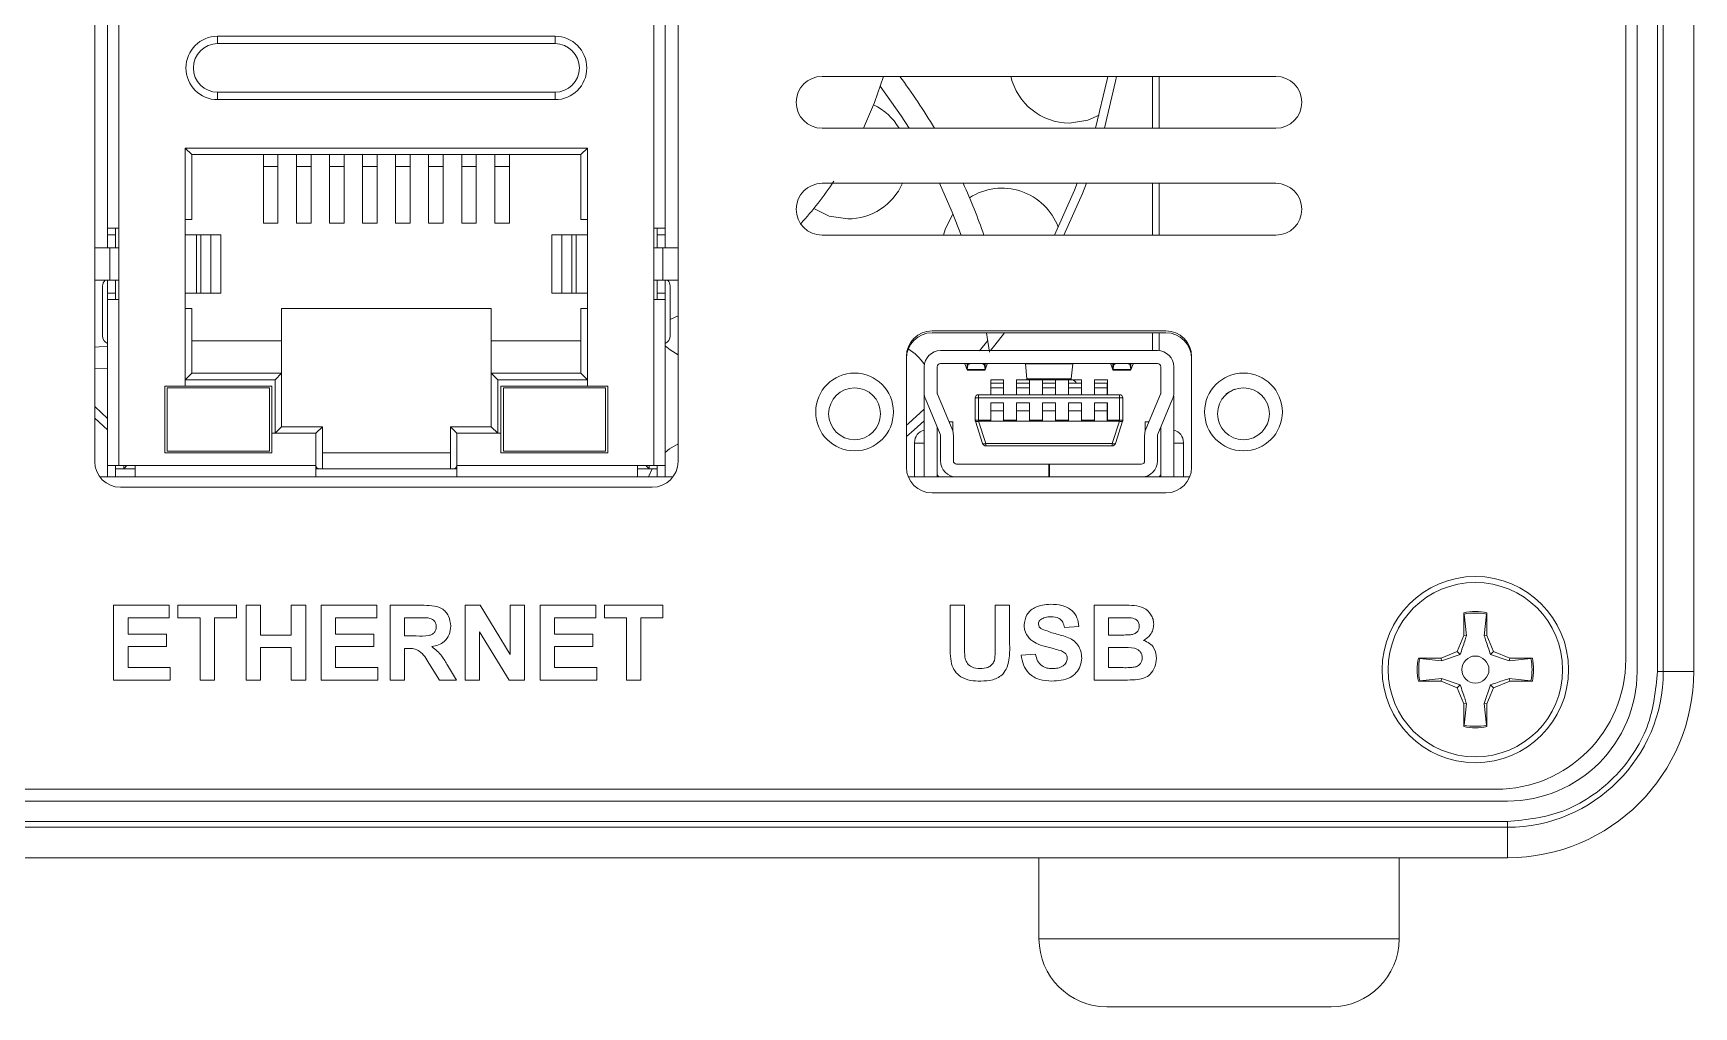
# Model space of a CAD drawing. Header units: millimetres. Extents: x 6 to 425, y 6 to 273.
# Drawn here: x 357.62 to 383.24, y 124.41 to 139.43 of the extents above; entities that cross this region are included whole.
import ezdxf

# ---------------------------------------------------------------- set-up
doc = ezdxf.new("R2010")
doc.units = ezdxf.units.MM

msp = doc.modelspace()

# ---------------------------------------------------------------- linework, layer by layer
at = {"color": 7, "linetype": 'Continuous', "lineweight": 15}
for p, q in [((382.1925, 151.2161), (382.1925, 129.7661)), ((382.3675, 129.5836), (382.3675, 151.3986)), ((382.685, 129.5836), (382.685, 151.3986)), ((382.7718, 129.5836), (382.7718, 151.3986)), ((383.2425, 129.5836), (383.2425, 151.3986)), ((383.2425, 129.5836), (383.2425, 151.3986)), ((358.5715, 145.0287), (358.5715, 132.8225)), ((367.5715, 132.8225), (367.5715, 145.0287)), ((358.769, 141.3716), (358.769, 136.4216)), ((358.944, 141.3716), (358.944, 136.4216)), ((367.199, 136.4216), (367.199, 141.3716)), ((367.374, 136.4216), (367.374, 141.3716)), ((360.469, 139.3861), (365.674, 139.3861)), ((360.469, 139.3861), (360.469, 139.2716)), ((365.674, 139.2716), (365.674, 139.3861)), ((360.469, 139.2716), (365.674, 139.2716)), ((376.795, 138.7661), (369.795, 138.7661)), ((374.9925, 137.9661), (374.9925, 138.7661)), ((365.674, 138.5216), (360.469, 138.5216)), ((360.469, 138.407), (360.469, 138.5216)), ((365.674, 138.407), (360.469, 138.407)), ((365.674, 138.407), (365.674, 138.5216)), ((376.795, 137.9661), (369.795, 137.9661)), ((366.174, 137.6591), (359.969, 137.6591)), ((359.969, 137.6591), (359.969, 136.3216)), ((359.969, 137.6591), (360.069, 137.5591)), ((366.174, 137.6591), (366.074, 137.5591)), ((366.174, 136.3216), (366.174, 137.6591)), ((360.069, 137.5591), (366.074, 137.5591)), ((360.069, 136.5591), (360.069, 137.5591)), ((361.174, 137.5591), (361.174, 137.3773)), ((361.399, 137.3773), (361.174, 137.3773)), ((361.174, 137.3773), (361.174, 136.5022)), ((361.399, 137.5591), (361.399, 137.3773)), ((361.399, 136.5022), (361.399, 137.3773)), ((361.684, 137.5591), (361.684, 137.3773)), ((361.909, 137.3773), (361.684, 137.3773)), ((361.684, 137.3773), (361.684, 136.5022)), ((361.909, 137.5591), (361.909, 137.3773)), ((361.909, 136.5022), (361.909, 137.3773)), ((362.194, 137.5591), (362.194, 137.3773)), ((362.419, 137.3773), (362.194, 137.3773)), ((362.194, 137.3773), (362.194, 136.5022)), ((362.419, 137.5591), (362.419, 137.3773)), ((362.419, 136.5022), (362.419, 137.3773)), ((362.704, 137.5591), (362.704, 137.3773)), ((362.929, 137.3773), (362.704, 137.3773)), ((362.704, 137.3773), (362.704, 136.5022)), ((362.929, 137.5591), (362.929, 137.3773)), ((362.929, 136.5022), (362.929, 137.3773)), ((363.214, 137.3773), (363.214, 137.5591)), ((363.214, 137.3773), (363.439, 137.3773)), ((363.214, 136.5022), (363.214, 137.3773)), ((363.439, 137.5591), (363.439, 137.3773)), ((363.439, 136.5022), (363.439, 137.3773)), ((363.724, 137.3773), (363.724, 137.5591)), ((363.724, 137.3773), (363.949, 137.3773)), ((363.724, 136.5022), (363.724, 137.3773)), ((363.949, 137.5591), (363.949, 137.3773)), ((363.949, 136.5022), (363.949, 137.3773)), ((364.234, 137.3773), (364.234, 137.5591)), ((364.234, 137.3773), (364.459, 137.3773)), ((364.234, 136.5022), (364.234, 137.3773)), ((364.459, 137.5591), (364.459, 137.3773)), ((364.459, 136.5022), (364.459, 137.3773)), ((364.744, 137.3773), (364.744, 137.5591)), ((364.744, 137.3773), (364.969, 137.3773)), ((364.744, 136.5022), (364.744, 137.3773)), ((364.969, 137.5591), (364.969, 137.3773)), ((364.969, 136.5022), (364.969, 137.3773)), ((366.074, 137.5591), (366.074, 136.5591)), ((376.795, 137.1161), (369.795, 137.1161)), ((374.9925, 136.3161), (374.9925, 137.1161)), ((360.069, 136.5591), (359.969, 136.5591)), ((366.074, 136.5591), (366.174, 136.5591)), ((358.944, 136.4216), (358.769, 136.4216)), ((358.769, 136.4216), (358.769, 136.3216)), ((358.894, 136.3216), (358.769, 136.3216)), ((358.769, 136.3216), (358.769, 136.1216)), ((358.894, 136.1216), (358.894, 136.4216)), ((358.944, 136.4216), (358.944, 136.1216)), ((359.969, 135.4216), (359.969, 136.3216)), ((360.1434, 136.3216), (359.969, 136.3216)), ((360.1434, 135.4216), (360.1434, 136.3216)), ((360.1434, 136.3216), (360.2087, 136.3216)), ((360.2087, 135.4216), (360.2087, 136.3216)), ((360.3628, 136.3216), (360.2087, 136.3216)), ((360.3628, 135.4216), (360.3628, 136.3216)), ((360.519, 136.3216), (360.3628, 136.3216)), ((360.519, 135.4216), (360.519, 136.3216)), ((361.399, 136.5022), (361.174, 136.5022)), ((361.909, 136.5022), (361.684, 136.5022)), ((362.419, 136.5022), (362.194, 136.5022)), ((362.929, 136.5022), (362.704, 136.5022)), ((363.214, 136.5022), (363.439, 136.5022)), ((363.724, 136.5022), (363.949, 136.5022)), ((364.234, 136.5022), (364.459, 136.5022)), ((364.744, 136.5022), (364.969, 136.5022)), ((365.624, 136.3216), (365.624, 135.4216)), ((365.7803, 136.3216), (365.624, 136.3216)), ((365.7803, 136.3216), (365.7803, 135.4216)), ((365.9343, 136.3216), (365.7803, 136.3216)), ((365.9343, 136.3216), (365.9343, 135.4216)), ((365.9343, 136.3216), (365.9997, 136.3216)), ((365.9997, 136.3216), (365.9997, 135.4216)), ((366.174, 136.3216), (365.9997, 136.3216)), ((366.174, 136.3216), (366.174, 135.4216)), ((367.199, 136.4216), (367.199, 136.1216)), ((367.199, 136.4216), (367.374, 136.4216)), ((367.249, 136.4216), (367.249, 136.1216)), ((367.249, 136.3216), (367.374, 136.3216)), ((367.374, 136.3216), (367.374, 136.4216)), ((367.374, 136.1216), (367.374, 136.3216)), ((376.795, 136.3161), (369.795, 136.3161)), ((358.807, 136.1216), (358.5715, 136.1216)), ((358.807, 136.1216), (358.807, 135.6216)), ((358.807, 136.1216), (358.944, 136.1216)), ((358.944, 136.1216), (358.944, 135.6216)), ((367.199, 135.6216), (367.199, 136.1216)), ((367.336, 136.1216), (367.199, 136.1216)), ((367.336, 136.1216), (367.336, 135.6216)), ((367.336, 136.1216), (367.5775, 136.1216)), ((358.5715, 135.6216), (358.807, 135.6216)), ((358.694, 135.532), (358.694, 134.7611)), ((358.769, 135.6216), (358.769, 135.4216)), ((358.944, 135.6216), (358.807, 135.6216)), ((358.894, 135.3216), (358.894, 135.6216)), ((358.944, 135.6216), (358.944, 135.3216)), ((367.199, 135.6216), (367.199, 135.3216)), ((367.336, 135.6216), (367.199, 135.6216)), ((367.249, 135.6216), (367.249, 135.3216)), ((367.336, 135.6216), (367.5715, 135.6216)), ((367.374, 135.4216), (367.374, 135.6216)), ((367.449, 134.7611), (367.449, 135.532)), ((358.894, 135.4216), (358.769, 135.4216)), ((358.769, 135.4216), (358.769, 135.3216)), ((358.769, 135.3216), (358.769, 132.7591)), ((358.769, 135.3216), (358.944, 135.3216)), ((358.944, 135.3216), (358.944, 132.7591)), ((359.969, 135.4216), (359.969, 133.9841)), ((359.969, 135.4216), (360.1434, 135.4216)), ((360.2087, 135.4216), (360.1434, 135.4216)), ((360.2087, 135.4216), (360.3628, 135.4216)), ((360.3628, 135.4216), (360.519, 135.4216)), ((365.624, 135.4216), (365.7803, 135.4216)), ((365.7803, 135.4216), (365.9343, 135.4216)), ((365.9997, 135.4216), (365.9343, 135.4216)), ((365.9997, 135.4216), (366.174, 135.4216)), ((366.174, 133.9841), (366.174, 135.4216)), ((367.199, 132.7591), (367.199, 135.3216)), ((367.374, 135.3216), (367.199, 135.3216)), ((367.249, 135.4216), (367.374, 135.4216)), ((367.374, 135.3216), (367.374, 135.4216)), ((367.374, 132.7591), (367.374, 135.3216)), ((360.069, 135.1841), (359.969, 135.1841)), ((360.069, 134.1841), (360.069, 135.1841)), ((364.689, 135.1841), (361.454, 135.1841)), ((361.454, 134.6841), (361.454, 135.1841)), ((364.689, 135.1841), (364.689, 134.6841)), ((366.074, 135.1841), (366.074, 134.1841)), ((366.074, 135.1841), (366.174, 135.1841)), ((367.5715, 135.0736), (367.449, 135.017)), ((375.0981, 134.8381), (371.4919, 134.8381)), ((375.0981, 134.8091), (371.4919, 134.8091)), ((372.3311, 134.8091), (372.3754, 134.5125)), ((374.9925, 134.533), (374.9925, 134.8091)), ((361.454, 134.6841), (360.069, 134.6841)), ((361.454, 134.1841), (361.454, 134.6841)), ((366.074, 134.6841), (364.689, 134.6841)), ((364.689, 134.6841), (364.689, 134.1841)), ((374.97, 134.5341), (371.62, 134.5341)), ((372.3499, 134.6919), (372.2206, 134.5316)), ((358.5703, 134.2562), (358.769, 134.2637)), ((371.095, 134.4412), (371.095, 132.735)), ((371.37, 133.8841), (371.37, 134.2841)), ((371.57, 133.8841), (371.57, 134.2841)), ((371.62, 134.3341), (374.97, 134.3341)), ((371.997, 134.3294), (372.0307, 134.2353)), ((372.0307, 134.2353), (372.0307, 134.3341)), ((372.0324, 134.3341), (372.0324, 134.2441)), ((372.0324, 134.2441), (372.0407, 134.3083)), ((372.3077, 134.2441), (372.2994, 134.3083)), ((372.3077, 134.2441), (372.3077, 134.3341)), ((372.3093, 134.2353), (372.3093, 134.3341)), ((372.343, 134.3294), (372.3093, 134.2353)), ((372.9297, 134.3311), (372.9284, 134.3341)), ((373.6604, 134.3311), (372.9297, 134.3311)), ((372.9527, 134.0987), (372.9297, 134.3311)), ((373.6604, 134.3311), (373.6374, 134.0987)), ((373.6617, 134.3341), (373.6604, 134.3311)), ((374.2807, 134.2353), (374.247, 134.3294)), ((374.2807, 134.3341), (374.2807, 134.2353)), ((374.2824, 134.3341), (374.2824, 134.2441)), ((374.2907, 134.3083), (374.2824, 134.2441)), ((374.5494, 134.3083), (374.5577, 134.2441)), ((374.5577, 134.2441), (374.5577, 134.3341)), ((374.5593, 134.3341), (374.5593, 134.2353)), ((374.5593, 134.2353), (374.593, 134.3294)), ((375.02, 134.2841), (375.02, 133.8841)), ((375.22, 134.2841), (375.22, 133.8841)), ((375.495, 132.735), (375.495, 134.4412)), ((359.969, 134.0841), (360.069, 134.1841)), ((361.354, 134.0841), (359.969, 134.0841)), ((361.454, 134.1841), (360.069, 134.1841)), ((361.354, 134.0841), (361.454, 134.1841)), ((361.354, 133.2591), (361.354, 134.0841)), ((361.454, 134.1841), (361.454, 133.3591)), ((366.074, 134.1841), (364.689, 134.1841)), ((364.789, 134.0841), (364.689, 134.1841)), ((364.689, 133.3591), (364.689, 134.1841)), ((364.789, 134.0841), (364.789, 133.2591)), ((366.174, 134.0841), (364.789, 134.0841)), ((366.174, 134.0841), (366.074, 134.1841)), ((372.0307, 134.2341), (372.3093, 134.2341)), ((372.0324, 134.2441), (372.0312, 134.2376)), ((372.3077, 134.2441), (372.0324, 134.2441)), ((372.3089, 134.2376), (372.3077, 134.2441)), ((372.595, 134.0841), (372.395, 134.0841)), ((372.395, 134.0841), (372.395, 133.8541)), ((372.5945, 134.0341), (372.3955, 134.0341)), ((372.3955, 134.0341), (372.3955, 133.9622)), ((372.5945, 134.0341), (372.5945, 133.9622)), ((372.595, 133.8541), (372.595, 134.0841)), ((372.954, 134.0841), (372.795, 134.0841)), ((372.795, 134.0841), (372.795, 133.8541)), ((372.9945, 134.0341), (372.7955, 134.0341)), ((372.7955, 134.0341), (372.7955, 133.9622)), ((373.6374, 134.0987), (372.9527, 134.0987)), ((372.954, 134.0841), (373.6361, 134.0841)), ((372.9945, 134.0341), (372.9945, 133.9622)), ((372.995, 133.8541), (372.995, 134.0841)), ((373.195, 133.8541), (373.195, 134.0841)), ((373.3945, 134.0341), (373.1955, 134.0341)), ((373.1955, 134.0341), (373.1955, 133.9622)), ((373.3945, 134.0341), (373.3945, 133.9622)), ((373.395, 134.0841), (373.395, 133.8541)), ((373.595, 133.8541), (373.595, 134.0841)), ((373.7945, 134.0341), (373.5955, 134.0341)), ((373.5955, 134.0341), (373.5955, 133.9622)), ((373.6361, 134.0841), (373.795, 134.0841)), ((373.7945, 134.0341), (373.7945, 133.9622)), ((373.795, 134.0841), (373.795, 133.8541)), ((373.995, 134.0841), (374.195, 134.0841)), ((373.995, 133.8541), (373.995, 134.0841)), ((374.1945, 134.0341), (373.9955, 134.0341)), ((373.9955, 134.0341), (373.9955, 133.9622)), ((374.1945, 134.0341), (374.1945, 133.9622)), ((374.195, 134.0841), (374.195, 133.8541)), ((374.2807, 134.2341), (374.5593, 134.2341)), ((374.2824, 134.2441), (374.2812, 134.2376)), ((374.5577, 134.2441), (374.2824, 134.2441)), ((374.5589, 134.2376), (374.5577, 134.2441)), ((359.969, 133.9841), (359.654, 133.9841)), ((359.654, 133.9841), (359.654, 132.9591)), ((359.6915, 132.9841), (359.6915, 133.9591)), ((359.6915, 133.9591), (361.2665, 133.9591)), ((359.969, 133.9841), (361.304, 133.9841)), ((361.2665, 133.9591), (361.2665, 132.9841)), ((361.304, 133.9841), (361.304, 133.2591)), ((364.839, 133.9841), (366.174, 133.9841)), ((364.839, 133.2591), (364.839, 133.9841)), ((364.8765, 132.9841), (364.8765, 133.9591)), ((364.8765, 133.9591), (366.4515, 133.9591)), ((366.489, 133.9841), (366.174, 133.9841)), ((366.4515, 133.9591), (366.4515, 132.9841)), ((366.489, 132.9591), (366.489, 133.9841)), ((371.37, 133.8341), (371.37, 133.8841)), ((371.37, 132.5841), (371.37, 133.8341)), ((371.3893, 133.7879), (371.6162, 133.2435)), ((371.8008, 133.3204), (371.5739, 133.8648)), ((372.1575, 133.4594), (372.1575, 133.8041)), ((372.2075, 133.8041), (372.1575, 133.8041)), ((372.2075, 133.8541), (374.3825, 133.8541)), ((372.2075, 133.8541), (372.2075, 133.8041)), ((372.2075, 133.8041), (372.2075, 133.4594)), ((372.2075, 133.8041), (374.3825, 133.8041)), ((372.3955, 133.9622), (372.5945, 133.9622)), ((372.3955, 133.8541), (372.3955, 133.9622)), ((372.5945, 133.9622), (372.5945, 133.8541)), ((372.7955, 133.9622), (372.9945, 133.9622)), ((372.7955, 133.8541), (372.7955, 133.9622)), ((372.9945, 133.9622), (372.9945, 133.8541)), ((373.1955, 133.9622), (373.3945, 133.9622)), ((373.1955, 133.8541), (373.1955, 133.9622)), ((373.3945, 133.9622), (373.3945, 133.8541)), ((373.5955, 133.9622), (373.7945, 133.9622)), ((373.5955, 133.8541), (373.5955, 133.9622)), ((373.7945, 133.9622), (373.7945, 133.8541)), ((373.9955, 133.9622), (374.1945, 133.9622)), ((373.9955, 133.8541), (373.9955, 133.9622)), ((374.1945, 133.9622), (374.1945, 133.8541)), ((374.3825, 133.8041), (374.3825, 133.8541)), ((374.3825, 133.4594), (374.3825, 133.8041)), ((374.4325, 133.8041), (374.3825, 133.8041)), ((374.4325, 133.8041), (374.4325, 133.4594)), ((375.0162, 133.8648), (374.7893, 133.3204)), ((374.9739, 133.2435), (375.2008, 133.7879)), ((375.22, 133.8341), (375.22, 132.5841)), ((358.769, 133.489), (358.5715, 133.6696)), ((358.769, 133.3134), (358.5715, 133.4896)), ((372.395, 133.7291), (372.595, 133.7291)), ((372.395, 133.4594), (372.395, 133.7291)), ((372.5945, 133.7291), (372.3955, 133.7291)), ((372.3955, 133.7291), (372.3955, 133.6041)), ((372.3955, 133.6041), (372.5945, 133.6041)), ((372.3955, 133.4441), (372.3955, 133.6041)), ((372.5945, 133.7291), (372.5945, 133.6041)), ((372.5945, 133.6041), (372.5945, 133.4441)), ((372.595, 133.7291), (372.595, 133.4594)), ((372.795, 133.7291), (372.995, 133.7291)), ((372.795, 133.4594), (372.795, 133.7291)), ((372.7955, 133.7291), (372.7955, 133.6041)), ((372.9945, 133.7291), (372.7955, 133.7291)), ((372.7955, 133.6041), (372.9945, 133.6041)), ((372.7955, 133.4441), (372.7955, 133.6041)), ((372.9945, 133.7291), (372.9945, 133.6041)), ((372.9945, 133.6041), (372.9945, 133.4441)), ((372.995, 133.7291), (372.995, 133.4594)), ((373.195, 133.7291), (373.395, 133.7291)), ((373.195, 133.4594), (373.195, 133.7291)), ((373.3945, 133.7291), (373.1955, 133.7291)), ((373.1955, 133.7291), (373.1955, 133.6041)), ((373.1955, 133.6041), (373.3945, 133.6041)), ((373.1955, 133.4441), (373.1955, 133.6041)), ((373.3945, 133.7291), (373.3945, 133.6041)), ((373.3945, 133.6041), (373.3945, 133.4441)), ((373.395, 133.7291), (373.395, 133.4594)), ((373.595, 133.7291), (373.795, 133.7291)), ((373.595, 133.4594), (373.595, 133.7291)), ((373.5955, 133.7291), (373.5955, 133.6041)), ((373.7945, 133.7291), (373.5955, 133.7291)), ((373.5955, 133.6041), (373.7945, 133.6041)), ((373.5955, 133.4441), (373.5955, 133.6041)), ((373.7945, 133.7291), (373.7945, 133.6041)), ((373.7945, 133.6041), (373.7945, 133.4441)), ((373.795, 133.7291), (373.795, 133.4594)), ((373.995, 133.7291), (374.195, 133.7291)), ((373.995, 133.4594), (373.995, 133.7291)), ((373.9955, 133.7291), (373.9955, 133.6041)), ((374.1945, 133.7291), (373.9955, 133.7291)), ((373.9955, 133.6041), (374.1945, 133.6041)), ((373.9955, 133.4441), (373.9955, 133.6041)), ((374.1945, 133.7291), (374.1945, 133.6041)), ((374.1945, 133.6041), (374.1945, 133.4441)), ((374.195, 133.7291), (374.195, 133.4594)), ((361.304, 133.2591), (361.304, 132.9591)), ((361.984, 133.2591), (361.304, 133.2591)), ((361.454, 133.3591), (361.354, 133.2591)), ((361.454, 133.3591), (362.084, 133.3591)), ((362.084, 133.3591), (361.984, 133.2591)), ((361.984, 132.7591), (361.984, 133.2591)), ((362.084, 133.3591), (362.084, 132.7091)), ((364.059, 133.3591), (364.689, 133.3591)), ((364.159, 133.2591), (364.059, 133.3591)), ((364.059, 132.7091), (364.059, 133.3591)), ((364.159, 132.7591), (364.159, 133.2591)), ((364.159, 133.2591), (364.839, 133.2591)), ((364.689, 133.3591), (364.789, 133.2591)), ((364.839, 133.2591), (364.839, 132.9591)), ((371.57, 133.3542), (371.57, 132.6341)), ((371.62, 133.2242), (371.62, 132.8341)), ((371.81, 133.4341), (371.7534, 133.4341)), ((371.81, 133.2942), (371.81, 133.4341)), ((371.82, 133.2242), (371.82, 132.8341)), ((372.2075, 133.4594), (372.1575, 133.4594)), ((372.1599, 133.4441), (372.2713, 133.0987)), ((372.2075, 133.4594), (372.395, 133.4594)), ((372.2075, 133.4594), (372.2075, 133.4441)), ((372.2075, 133.4441), (372.395, 133.4441)), ((372.3189, 133.0987), (372.2075, 133.4441)), ((372.395, 133.4441), (372.395, 133.4594)), ((372.395, 133.4441), (372.595, 133.4441)), ((372.595, 133.4594), (372.795, 133.4594)), ((372.595, 133.4594), (372.595, 133.4441)), ((372.595, 133.4441), (372.795, 133.4441)), ((372.795, 133.4441), (372.795, 133.4594)), ((372.795, 133.4441), (372.995, 133.4441)), ((372.995, 133.4594), (373.195, 133.4594)), ((372.995, 133.4594), (372.995, 133.4441)), ((372.995, 133.4441), (373.195, 133.4441)), ((373.195, 133.4441), (373.195, 133.4594)), ((373.195, 133.4441), (373.395, 133.4441)), ((373.395, 133.4594), (373.595, 133.4594)), ((373.395, 133.4594), (373.395, 133.4441)), ((373.395, 133.4441), (373.595, 133.4441)), ((373.595, 133.4441), (373.595, 133.4594)), ((373.595, 133.4441), (373.795, 133.4441)), ((373.795, 133.4594), (373.995, 133.4594)), ((373.795, 133.4594), (373.795, 133.4441)), ((373.795, 133.4441), (373.995, 133.4441)), ((373.995, 133.4441), (373.995, 133.4594)), ((373.995, 133.4441), (374.195, 133.4441)), ((374.195, 133.4594), (374.195, 133.4441)), ((374.195, 133.4594), (374.3825, 133.4594)), ((374.195, 133.4441), (374.3825, 133.4441)), ((374.3825, 133.4441), (374.2711, 133.0987)), ((374.3187, 133.0987), (374.4301, 133.4441)), ((374.3825, 133.4441), (374.3825, 133.4594)), ((374.4325, 133.4594), (374.3825, 133.4594)), ((374.77, 132.8341), (374.77, 133.2242)), ((374.78, 133.4341), (374.78, 133.2942)), ((374.8366, 133.4341), (374.78, 133.4341)), ((374.97, 132.8341), (374.97, 133.2242)), ((375.02, 133.3542), (375.02, 132.6341)), ((361.2665, 132.9841), (359.6915, 132.9841)), ((366.4515, 132.9841), (364.8765, 132.9841)), ((371.22, 133.1154), (371.22, 133.1078)), ((371.37, 133.1078), (371.22, 133.1078)), ((371.22, 133.1078), (371.22, 132.5841)), ((374.2711, 133.0987), (372.3189, 133.0987)), ((372.3189, 133.0987), (372.3189, 133.0641)), ((374.2711, 133.0641), (372.3189, 133.0641)), ((374.2711, 133.0641), (374.2711, 133.0987)), ((375.37, 133.1078), (375.22, 133.1078)), ((375.37, 133.1078), (375.37, 133.1154)), ((375.37, 132.5841), (375.37, 133.1078)), ((358.944, 132.7591), (358.769, 132.7591)), ((358.769, 132.7591), (358.769, 132.5841)), ((358.894, 132.7591), (358.894, 132.5841)), ((358.894, 132.7091), (359.019, 132.7091)), ((358.944, 132.7591), (359.1965, 132.7591)), ((359.069, 132.7591), (359.019, 132.7091)), ((359.019, 132.7091), (359.019, 132.7591)), ((359.1965, 132.7091), (359.019, 132.7091)), ((359.1965, 132.7591), (361.984, 132.7591)), ((359.1965, 132.5841), (359.1965, 132.7591)), ((359.654, 132.9591), (361.304, 132.9591)), ((361.984, 132.5841), (361.984, 132.7591)), ((361.984, 132.7091), (364.159, 132.7091)), ((362.034, 132.7091), (361.984, 132.7091)), ((364.059, 132.9591), (362.084, 132.9591)), ((364.159, 132.7091), (364.109, 132.7091)), ((364.159, 132.7591), (366.9465, 132.7591)), ((364.159, 132.7591), (364.159, 132.5841)), ((364.839, 132.9591), (366.489, 132.9591)), ((367.199, 132.7591), (366.9465, 132.7591)), ((366.9465, 132.7591), (366.9465, 132.5841)), ((367.124, 132.7091), (366.9465, 132.7091)), ((367.074, 132.7591), (367.124, 132.7091)), ((367.1156, 132.5841), (367.1717, 132.7091)), ((367.124, 132.7591), (367.124, 132.7091)), ((367.124, 132.7091), (367.249, 132.7091)), ((367.199, 132.7591), (367.374, 132.7591)), ((367.249, 132.5841), (367.249, 132.7591)), ((367.374, 132.5841), (367.374, 132.7591)), ((373.29, 132.7841), (371.87, 132.7841)), ((373.29, 132.5841), (373.29, 132.7841)), ((373.29, 132.7841), (373.3, 132.7841)), ((374.72, 132.7841), (373.3, 132.7841)), ((373.3, 132.7841), (373.3, 132.5841)), ((358.6511, 132.5841), (359.1965, 132.5841)), ((359.1965, 132.5841), (361.984, 132.5841)), ((361.984, 132.5841), (364.159, 132.5841)), ((364.159, 132.5841), (366.9465, 132.5841)), ((366.9465, 132.5841), (367.4919, 132.5841)), ((371.1248, 132.5841), (371.87, 132.5841)), ((371.57, 132.5841), (371.57, 132.6341)), ((371.87, 132.5841), (373.29, 132.5841)), ((373.29, 132.5841), (373.3, 132.5841)), ((373.3, 132.5841), (374.72, 132.5841)), ((374.72, 132.5841), (375.4652, 132.5841)), ((375.02, 132.6341), (375.02, 132.5841)), ((358.9684, 132.4256), (367.1746, 132.4256)), ((371.4919, 132.3381), (375.0981, 132.3381)), ((358.8634, 129.4492), (358.8634, 130.6049)), ((358.8634, 130.6049), (359.7228, 130.6049)), ((359.7228, 130.4123), (359.0857, 130.4123)), ((359.0857, 130.4123), (359.0857, 130.1604)), ((359.7228, 130.6049), (359.7228, 130.4123)), ((359.8562, 130.4123), (359.8562, 130.6049)), ((359.8562, 130.6049), (360.76, 130.6049)), ((360.197, 130.4123), (359.8562, 130.4123)), ((360.197, 129.4492), (360.197, 130.4123)), ((360.76, 130.4123), (360.4192, 130.4123)), ((360.4192, 130.4123), (360.4192, 129.4492)), ((360.76, 130.6049), (360.76, 130.4123)), ((360.9082, 129.4492), (360.9082, 130.6049)), ((360.9082, 130.6049), (361.1305, 130.6049)), ((361.1305, 130.6049), (361.1305, 130.1456)), ((361.6046, 130.1456), (361.6046, 130.6049)), ((361.6046, 130.6049), (361.8269, 130.6049)), ((361.8269, 130.6049), (361.8269, 129.4492)), ((362.064, 130.6049), (362.9233, 130.6049)), ((362.064, 129.4492), (362.064, 130.6049)), ((362.9233, 130.4123), (362.2862, 130.4123)), ((362.2862, 130.4123), (362.2862, 130.1604)), ((362.9233, 130.6049), (362.9233, 130.4123)), ((363.1308, 130.6049), (363.6158, 130.6049)), ((363.1308, 129.4492), (363.1308, 130.6049)), ((363.542, 130.4123), (363.353, 130.4123)), ((363.353, 130.4123), (363.353, 130.1308)), ((364.2865, 129.4492), (364.2865, 130.6049)), ((364.2865, 130.6049), (364.5187, 130.6049)), ((364.5187, 130.6049), (364.9829, 129.8456)), ((364.9829, 129.8456), (364.9829, 130.6049)), ((364.9829, 130.6049), (365.2052, 130.6049)), ((365.2052, 130.6049), (365.2052, 129.4492)), ((365.4423, 129.4492), (365.4423, 130.6049)), ((365.4423, 130.6049), (366.3017, 130.6049)), ((366.3017, 130.4123), (365.6645, 130.4123)), ((365.6645, 130.4123), (365.6645, 130.1604)), ((366.3017, 130.6049), (366.3017, 130.4123)), ((366.435, 130.4123), (366.435, 130.6049)), ((366.435, 130.6049), (367.3389, 130.6049)), ((366.7758, 130.4123), (366.435, 130.4123)), ((366.7758, 129.4492), (366.7758, 130.4123)), ((367.3389, 130.4123), (366.9981, 130.4123)), ((366.9981, 130.4123), (366.9981, 129.4492)), ((367.3389, 130.6049), (367.3389, 130.4123)), ((371.7688, 130.6049), (371.9911, 130.6049)), ((371.7688, 129.991), (371.7688, 130.6049)), ((371.9911, 130.6049), (371.9911, 129.9778)), ((372.4653, 129.9643), (372.4653, 130.6049)), ((372.4653, 130.6049), (372.6875, 130.6049)), ((372.6875, 130.6049), (372.6875, 130.0004)), ((373.9914, 130.6049), (374.457, 130.6049)), ((373.9914, 129.4492), (373.9914, 130.6049)), ((374.3547, 130.4123), (374.2137, 130.4123)), ((374.2137, 130.4123), (374.2137, 130.1456)), ((379.693, 130.1405), (379.693, 130.4904)), ((379.693, 130.4904), (379.7006, 130.4681)), ((379.7344, 130.1322), (379.7006, 130.4681)), ((380.0444, 130.4681), (380.0107, 130.1322)), ((380.052, 130.4904), (380.0444, 130.4681)), ((380.052, 130.4904), (380.052, 130.1405)), ((359.0857, 130.1604), (359.6784, 130.1604)), ((359.6784, 130.1604), (359.6784, 129.9678)), ((361.1305, 130.1456), (361.6046, 130.1456)), ((362.2862, 130.1604), (362.8789, 130.1604)), ((362.8789, 130.1604), (362.8789, 129.9678)), ((364.966, 129.4492), (364.5088, 130.197)), ((364.5088, 130.197), (364.5088, 129.4492)), ((365.6645, 130.1604), (366.2572, 130.1604)), ((366.2572, 130.1604), (366.2572, 129.9678)), ((373.7544, 130.279), (373.5321, 130.2641)), ((374.2137, 130.1456), (374.3746, 130.1456)), ((359.6784, 129.9678), (359.0857, 129.9678)), ((359.0857, 129.9678), (359.0857, 129.6418)), ((361.1305, 129.953), (361.1305, 129.4492)), ((361.6046, 129.953), (361.1305, 129.953)), ((361.6046, 129.4492), (361.6046, 129.953)), ((362.8789, 129.9678), (362.2862, 129.9678)), ((362.2862, 129.9678), (362.2862, 129.6418)), ((363.353, 130.1308), (363.532, 130.1308)), ((363.4028, 129.9382), (363.353, 129.9382)), ((363.353, 129.9382), (363.353, 129.4492)), ((366.2572, 129.9678), (365.6645, 129.9678)), ((365.6645, 129.9678), (365.6645, 129.6418)), ((374.2137, 129.953), (374.2137, 129.6418)), ((374.4116, 129.953), (374.2137, 129.953)), ((379.5905, 129.893), (379.3431, 129.7905)), ((379.5905, 129.893), (379.693, 130.1405)), ((379.5905, 129.893), (379.6382, 129.8454)), ((379.7344, 130.1322), (379.693, 130.1405)), ((380.0107, 130.1322), (380.052, 130.1405)), ((380.1545, 129.893), (380.052, 130.1405)), ((380.1545, 129.893), (380.1069, 129.8454)), ((380.4019, 129.7905), (380.1545, 129.893)), ((359.0857, 129.6418), (359.7376, 129.6418)), ((359.7376, 129.6418), (359.7376, 129.4492)), ((362.2862, 129.6418), (362.9382, 129.6418)), ((362.9382, 129.6418), (362.9382, 129.4492)), ((363.8934, 129.4492), (363.729, 129.7115)), ((364.0131, 129.6779), (364.1532, 129.4492)), ((365.6645, 129.6418), (366.3165, 129.6418)), ((366.3165, 129.6418), (366.3165, 129.4492)), ((372.8653, 129.8344), (373.0876, 129.8493)), ((374.2137, 129.6418), (374.4406, 129.6418)), ((378.9932, 129.7905), (379.3431, 129.7905)), ((378.9932, 129.7905), (379.0154, 129.7829)), ((379.0154, 129.7829), (379.3513, 129.7492)), ((379.3513, 129.7492), (379.3431, 129.7905)), ((379.3513, 129.7492), (379.6382, 129.8454)), ((380.3937, 129.7492), (380.1069, 129.8454)), ((380.4019, 129.7905), (380.3937, 129.7492)), ((380.3937, 129.7492), (380.7296, 129.7829)), ((380.4019, 129.7905), (380.7519, 129.7905)), ((380.7519, 129.7905), (380.7296, 129.7829)), ((359.7376, 129.4492), (358.8634, 129.4492)), ((360.4192, 129.4492), (360.197, 129.4492)), ((361.1305, 129.4492), (360.9082, 129.4492)), ((361.8269, 129.4492), (361.6046, 129.4492)), ((362.9382, 129.4492), (362.064, 129.4492)), ((363.353, 129.4492), (363.1308, 129.4492)), ((364.1532, 129.4492), (363.8934, 129.4492)), ((364.5088, 129.4492), (364.2865, 129.4492)), ((365.2052, 129.4492), (364.966, 129.4492)), ((366.3165, 129.4492), (365.4423, 129.4492)), ((366.9981, 129.4492), (366.7758, 129.4492)), ((374.3827, 129.4492), (373.9914, 129.4492)), ((378.9932, 129.4316), (379.0154, 129.4392)), ((379.3431, 129.4316), (378.9932, 129.4316)), ((379.3513, 129.4729), (379.0154, 129.4392)), ((379.3431, 129.4316), (379.3513, 129.4729)), ((379.3431, 129.4316), (379.5905, 129.3291)), ((379.3513, 129.4729), (379.6382, 129.3767)), ((380.1545, 129.3291), (380.4019, 129.4316)), ((380.3937, 129.4729), (380.4019, 129.4316)), ((380.7296, 129.4392), (380.3937, 129.4729)), ((380.7519, 129.4316), (380.4019, 129.4316)), ((380.7519, 129.4316), (380.7296, 129.4392)), ((382.685, 129.5836), (382.7718, 129.5836)), ((382.7718, 129.5836), (383.2425, 129.5836)), ((379.5905, 129.3291), (379.6382, 129.3767)), ((379.5905, 129.3291), (379.693, 129.0816)), ((380.0107, 129.0899), (380.1069, 129.3767)), ((380.052, 129.0816), (380.1545, 129.3291)), ((380.1545, 129.3291), (380.1069, 129.3767)), ((379.7344, 129.0899), (379.693, 129.0816)), ((379.693, 128.7317), (379.693, 129.0816)), ((379.7006, 128.754), (379.7344, 129.0899)), ((380.0107, 129.0899), (380.0444, 128.754)), ((380.052, 129.0816), (380.0107, 129.0899)), ((380.052, 129.0816), (380.052, 128.7317)), ((379.693, 128.7317), (379.7006, 128.754)), ((380.052, 128.7317), (380.0444, 128.754)), ((321.6175, 127.5836), (380.3675, 127.5836)), ((380.1925, 127.7661), (321.7925, 127.7661)), ((321.6175, 127.2661), (380.3675, 127.2661)), ((321.6175, 127.1792), (380.3675, 127.1792)), ((380.3675, 127.2661), (380.3675, 127.1792)), ((380.3675, 127.1792), (380.3675, 126.7086)), ((321.6175, 126.7086), (380.3675, 126.7086)), ((321.6175, 126.7086), (380.3675, 126.7086)), ((373.1404, 126.7086), (373.1404, 125.4563)), ((378.6967, 125.4563), (378.6967, 126.7086)), ((377.6489, 124.4086), (374.1882, 124.4086))]:
    msp.add_line(p, q, dxfattribs=at)
at = {"color": 8, "linetype": 'Continuous', "lineweight": 15}
for p, q in [((374.8925, 138.7661), (374.8925, 137.9661)), ((374.8925, 137.1161), (374.8925, 136.3161)), ((374.8925, 134.8091), (374.8925, 134.5341)), ((371.997, 134.3341), (371.997, 134.3294)), ((372.0407, 134.3083), (372.0407, 134.3341)), ((372.2994, 134.3083), (372.2994, 134.3341)), ((372.343, 134.3341), (372.343, 134.3294)), ((374.247, 134.3294), (374.247, 134.3341)), ((374.2907, 134.3341), (374.2907, 134.3083)), ((374.5494, 134.3341), (374.5494, 134.3083)), ((374.593, 134.3294), (374.593, 134.3341)), ((371.3751, 133.8341), (371.37, 133.8341)), ((375.215, 133.8341), (375.22, 133.8341)), ((383.2425, 129.5836), (383.2425, 129.5836)), ((380.3675, 126.7086), (380.3675, 126.7086)), ((378.6967, 125.4563), (373.1404, 125.4563))]:
    msp.add_line(p, q, dxfattribs=at)
at = {"color": 7, "linetype": 'Continuous', "lineweight": 15, "flags": 128}
for points in [[(370.7392, 138.7661), (370.6026, 138.3634), (370.4353, 137.9661)], [(370.6909, 138.6127), (371.0148, 138.1556), (371.1366, 137.9661)], [(374.2004, 138.7661), (374.1913, 138.7181), (374.0139, 137.9661)], [(374.3346, 138.7661), (374.3208, 138.6932), (374.1508, 137.9661)], [(374.0681, 138.1682), (373.8954, 138.0919), (373.6096, 138.0466)], [(371.6032, 137.1161), (371.8002, 136.6723), (371.9374, 136.3161)], [(373.7315, 137.1161), (373.6895, 137.0093), (373.3788, 136.3161)], [(373.8728, 137.1161), (373.812, 136.9603), (373.5259, 136.3161)], [(370.1887, 136.5661), (369.9028, 136.6113), (369.6658, 136.728)], [(371.6671, 136.3161), (371.6905, 136.4019), (371.8114, 136.6449)], [(372.606, 134.8091), (372.46, 134.6185), (372.3928, 134.5341)], [(358.769, 134.5969), (358.6404, 134.5913), (358.5715, 134.5891)], [(367.5715, 134.4713), (367.4488, 134.5466), (367.374, 134.6071)], [(373.67, 134.0841), (373.6965, 134.06), (373.7201, 134.0341)], [(371.37, 133.629), (371.1273, 133.4111), (371.095, 133.3833)], [(371.37, 133.4499), (371.2137, 133.3114), (371.095, 133.2103)], [(372.2075, 133.4441), (372.1988, 133.4418), (372.1903, 133.4401), (372.1824, 133.439), (372.1754, 133.4387), (372.1694, 133.439), (372.1648, 133.4401), (372.1616, 133.4418), (372.1599, 133.4441)], [(374.4301, 133.4441), (374.4285, 133.4418), (374.4253, 133.4401), (374.4206, 133.439), (374.4147, 133.4387), (374.4077, 133.439), (374.3998, 133.4401), (374.3913, 133.4418), (374.3825, 133.4441)], [(367.374, 132.9631), (367.4415, 133.0171), (367.5715, 133.0961)], [(372.3189, 133.0987), (372.3102, 133.0964), (372.3017, 133.0947), (372.2938, 133.0937), (372.2868, 133.0933), (372.2808, 133.0937), (372.2762, 133.0947), (372.273, 133.0964), (372.2713, 133.0987)], [(374.3187, 133.0987), (374.3171, 133.0964), (374.3139, 133.0947), (374.3092, 133.0937), (374.3033, 133.0933), (374.2962, 133.0937), (374.2884, 133.0947), (374.2799, 133.0964), (374.2711, 133.0987)]]:
    msp.add_lwpolyline(points, dxfattribs=at)
at = {"color": 7, "linetype": 'Continuous', "lineweight": 15}
for centre, radius in [((370.295, 133.5881), 0.6), ((376.295, 133.5881), 0.6), ((370.295, 133.5591), 0.4), ((376.295, 133.5591), 0.4), ((379.8725, 129.6111), 1.4375), ((379.8725, 129.6111), 0.2101)]:
    msp.add_circle(centre, radius, dxfattribs=at)
for centre, radius, start, end in [((360.469, 138.8966), 0.4896, 90, 270), ((365.674, 138.8966), 0.4896, 270, 90), ((360.469, 138.8966), 0.375, 90, 270), ((365.674, 138.8966), 0.375, 270, 90), ((369.795, 138.3661), 0.4, 90, 270), ((363.7961, 133.3841), 8.9859, 30.65729, 36.79328), ((373.6096, 138.9716), 0.925, 192.84104, 270), ((376.795, 138.3661), 0.4, 270, 90), ((370.1887, 137.4911), 0.925, 31.01668, 64.42094), ((369.795, 136.7161), 0.4, 90, 270), ((364.9925, 140.4911), 6, 318.1868, 326.14465), ((370.1887, 137.4911), 0.925, 270, 336.08347), ((363.7961, 133.3841), 8.9859, 19.04325, 24.53882), ((376.795, 136.7161), 0.4, 270, 90), ((372.5702, 136.1161), 0.925, 20.28798, 122.84571), ((358.819, 135.532), 0.125, 134.23249, 180), ((367.324, 135.532), 0.125, 0, 45.76751), ((358.819, 134.7611), 0.125, 180, 246.42182), ((367.324, 134.7611), 0.125, 293.57818, 0), ((371.4919, 134.4412), 0.3969, 90, 180), ((371.4919, 134.4122), 0.3969, 90, 180), ((375.0981, 134.4412), 0.3969, 0, 90), ((375.0981, 134.4122), 0.3969, 0, 90), ((370.6169, 133.7882), 0.925, 35.19564, 56.73875), ((371.62, 134.2841), 0.25, 90, 180), ((374.97, 134.2841), 0.25, 0, 90), ((371.62, 134.2841), 0.05, 90, 180), ((372.0917, 134.2713), 0.0631, 95.12015, 143.99396), ((372.2511, 134.2761), 0.0581, 33.74772, 87.13817), ((374.3417, 134.2713), 0.0631, 95.12015, 143.99396), ((374.5011, 134.2761), 0.0581, 33.74772, 87.13817), ((374.97, 134.2841), 0.05, 0, 90), ((371.62, 133.8841), 0.25, 180, 202.62701), ((371.62, 133.8841), 0.05, 180, 202.62701), ((372.2075, 133.8041), 0.05, 90, 180), ((374.3825, 133.8041), 0.05, 0, 90), ((374.97, 133.8841), 0.05, 337.37299, 0), ((374.97, 133.8841), 0.25, 337.37299, 0), ((371.42, 133.1154), 0.2, 104.47751, 180), ((371.57, 133.2242), 0.05, 0, 22.62701), ((371.57, 133.2242), 0.25, 0, 22.62701), ((372.2075, 133.4594), 0.05, 180, 197.8787), ((374.3825, 133.4594), 0.05, 342.1213, 0), ((375.02, 133.2242), 0.25, 157.37299, 180), ((375.02, 133.2242), 0.05, 157.37299, 180), ((375.17, 133.1154), 0.2, 0, 75.52249), ((372.3189, 133.1141), 0.05, 197.8787, 270), ((374.2711, 133.1141), 0.05, 270, 342.1213), ((358.9684, 132.8225), 0.3969, 180, 270), ((362.034, 132.7591), 0.05, 180, 270), ((364.109, 132.7591), 0.05, 270, 0), ((367.1746, 132.8225), 0.3969, 270, 0), ((371.4919, 132.735), 0.3969, 180, 270), ((371.87, 132.8341), 0.25, 180, 270), ((371.87, 132.8341), 0.05, 180, 270), ((374.72, 132.8341), 0.25, 270, 0), ((374.72, 132.8341), 0.05, 270, 0), ((375.0981, 132.735), 0.3969, 270, 0), ((371.62, 132.6341), 0.05, 180, 270), ((374.97, 132.6341), 0.05, 270, 0), ((379.8725, 129.6111), 1.3462, 0, 180), ((379.8725, 129.6111), 0.8975, 78.46304, 101.53696), ((379.8725, 129.6111), 0.8741, 78.66038, 101.33962), ((379.8725, 129.6111), 0.8975, 168.46304, 191.53696), ((379.8725, 129.6111), 0.8741, 168.66038, 191.33962), ((380.1925, 129.7661), 2, 270, 0), ((379.8725, 129.6111), 0.8741, 348.66038, 11.33962), ((379.8725, 129.6111), 0.8975, 348.46304, 11.53696), ((379.8725, 129.6111), 1.3462, 180, 0), ((380.3675, 129.5836), 2, 270, 0), ((380.3675, 129.5836), 2.4043, 270, 0), ((380.3675, 129.5836), 2.8749, 270, 0), ((380.3675, 129.5836), 2.8749, 270, 0), ((379.8725, 129.6111), 0.8975, 258.46304, 281.53696), ((379.8725, 129.6111), 0.8741, 258.66038, 281.33962), ((374.1882, 125.4563), 1.0478, 180, 270), ((377.6489, 125.4563), 1.0478, 270, 0)]:
    msp.add_arc(centre, radius, start, end, dxfattribs=at)
for centre, start_param, end_param in [((371.947, 134.3292), 0.0363779, 1.1178067), ((372.393, 134.3292), 2.0237933, 3.1052148), ((374.197, 134.3292), 0.0363779, 1.1178067), ((374.643, 134.3292), 2.0237933, 3.1052148)]:
    msp.add_ellipse(centre, major_axis=(0.05, 0), ratio=0.101542, start_param=start_param, end_param=end_param, dxfattribs=at)
for points, knots in [([(372.9527, 134.0987), (372.9531, 134.0892), (372.9535, 134.0795), (372.954, 134.0842), (372.954, 134.0843)], [0, 0, 0, 0, 0.9810611, 1, 1, 1, 1]), ([(373.6361, 134.0876), (373.6363, 134.0866), (373.6367, 134.0846), (373.6371, 134.0937), (373.6374, 134.0987)], [0, 0, 0, 0, 0.4493613, 1, 1, 1, 1]), ([(376.1546, 133.9395), (376.1328, 133.9267), (376.089, 133.9012), (376.0453, 133.8757), (376.0234, 133.863)], [0, 0, 0, 0, 0.4993993, 1, 1, 1, 1]), ([(363.7186, 130.4086), (363.6857, 130.41), (363.6268, 130.4125), (363.5679, 130.4124), (363.542, 130.4123)], [0, 0, 0, 0, 0.5599213, 1, 1, 1, 1]), ([(363.6158, 130.6049), (363.6683, 130.6041), (363.7729, 130.6024), (363.9067, 130.5747), (363.9883, 130.5057), (364.0485, 130.4174), (364.058, 130.3377), (364.0643, 130.2847)], [0, 0, 0, 0, 0.2511382, 0.5005379, 0.6257426, 0.7510544, 1, 1, 1, 1]), ([(363.842, 130.2746), (363.8405, 130.2934), (363.8374, 130.3311), (363.7951, 130.3881), (363.7476, 130.4008), (363.7186, 130.4086)], [0, 0, 0, 0, 0.2810837, 0.5612808, 1, 1, 1, 1]), ([(372.9098, 130.3005), (372.9186, 130.3551), (372.9364, 130.4643), (373.0929, 130.6025), (373.2348, 130.6132), (373.3216, 130.6198)], [0, 0, 0, 0, 0.2797478, 0.5593616, 1, 1, 1, 1]), ([(373.3244, 130.4271), (373.2934, 130.4262), (373.238, 130.4244), (373.1896, 130.3978), (373.1684, 130.3862)], [0, 0, 0, 0, 0.5605438, 1, 1, 1, 1]), ([(373.3216, 130.6198), (373.3797, 130.6173), (373.4955, 130.6123), (373.646, 130.54), (373.7378, 130.4156), (373.7488, 130.3245), (373.7544, 130.279)], [0, 0, 0, 0, 0.2810154, 0.5601088, 0.7798251, 1, 1, 1, 1]), ([(373.5321, 130.2641), (373.5262, 130.2913), (373.5144, 130.3452), (373.4419, 130.4213), (373.369, 130.4249), (373.3244, 130.4271)], [0, 0, 0, 0, 0.2815215, 0.5603047, 1, 1, 1, 1]), ([(374.5644, 130.4084), (374.5253, 130.4099), (374.4554, 130.4126), (374.3855, 130.4124), (374.3547, 130.4123)], [0, 0, 0, 0, 0.5599503, 1, 1, 1, 1]), ([(374.457, 130.6049), (374.5078, 130.6047), (374.6091, 130.6043), (374.7636, 130.5763), (374.8597, 130.4836), (374.9045, 130.391), (374.9082, 130.3398), (374.9101, 130.3142)], [0, 0, 0, 0, 0.251249, 0.500787, 0.7493745, 0.8746426, 1, 1, 1, 1]), ([(374.6878, 130.2808), (374.6862, 130.2993), (374.683, 130.3362), (374.6408, 130.392), (374.5934, 130.4022), (374.5644, 130.4084)], [0, 0, 0, 0, 0.28107092, 0.5610922, 1, 1, 1, 1]), ([(363.532, 130.1308), (363.5975, 130.1286), (363.6792, 130.1258), (363.7746, 130.1512), (363.8141, 130.1817), (363.8389, 130.2255), (363.841, 130.2582), (363.842, 130.2746)], [0, 0, 0, 0, 0.5009076, 0.6257176, 0.7503646, 0.8750206, 1, 1, 1, 1]), ([(364.0643, 130.2847), (364.0605, 130.2401), (364.0529, 130.151), (363.9777, 130.0456), (363.8773, 129.9876), (363.8087, 129.9738), (363.7744, 129.9669)], [0, 0, 0, 0, 0.2799434, 0.5589736, 0.7791835, 1, 1, 1, 1]), ([(373.0165, 130.0701), (372.9825, 130.107), (372.9217, 130.1729), (372.9134, 130.2615), (372.9098, 130.3005)], [0, 0, 0, 0, 0.5592665, 1, 1, 1, 1]), ([(373.1684, 130.3862), (373.1567, 130.3755), (373.1358, 130.3563), (373.1332, 130.3283), (373.132, 130.316)], [0, 0, 0, 0, 0.5587579, 1, 1, 1, 1]), ([(373.132, 130.316), (373.1342, 130.301), (373.1381, 130.274), (373.1577, 130.2554), (373.1663, 130.2472)], [0, 0, 0, 0, 0.5584796, 1, 1, 1, 1]), ([(373.1663, 130.2472), (373.2321, 130.2208), (373.3639, 130.1677), (373.5384, 130.1319), (373.6682, 130.0702), (373.7456, 129.9943), (373.793, 129.8958), (373.7969, 129.8245), (373.7988, 129.7888)], [0, 0, 0, 0, 0.24942306, 0.50005297, 0.62520302, 0.75014239, 0.8749182, 1, 1, 1, 1]), ([(374.3746, 130.1456), (374.4079, 130.1454), (374.4672, 130.1452), (374.5265, 130.1482), (374.5526, 130.1495)], [0, 0, 0, 0, 0.5600479, 1, 1, 1, 1]), ([(374.5526, 130.1495), (374.5719, 130.1529), (374.6105, 130.1596), (374.6571, 130.1907), (374.6844, 130.2346), (374.6867, 130.2654), (374.6878, 130.2808)], [0, 0, 0, 0, 0.2804943, 0.5599251, 0.7797517, 1, 1, 1, 1]), ([(374.9101, 130.3142), (374.9076, 130.2851), (374.9026, 130.227), (374.855, 130.131), (374.792, 130.089), (374.7536, 130.0634)], [0, 0, 0, 0, 0.2809216, 0.5618182, 1, 1, 1, 1]), ([(363.729, 129.7115), (363.6874, 129.7817), (363.6295, 129.8791), (363.4964, 129.9392), (363.4341, 129.9385), (363.4028, 129.9382)], [0, 0, 0, 0, 0.5609861, 0.7793046, 1, 1, 1, 1]), ([(363.7744, 129.9669), (363.8289, 129.9212), (363.9264, 129.8393), (363.9865, 129.7274), (364.0131, 129.6779)], [0, 0, 0, 0, 0.5581877, 1, 1, 1, 1]), ([(371.7915, 129.699), (371.7835, 129.7532), (371.7693, 129.85), (371.769, 129.9479), (371.7688, 129.991)], [0, 0, 0, 0, 0.55974313, 1, 1, 1, 1]), ([(371.9911, 129.9778), (371.9909, 129.9415), (371.9906, 129.8768), (371.9972, 129.8125), (372.0001, 129.7842)], [0, 0, 0, 0, 0.5601798, 1, 1, 1, 1]), ([(372.2351, 129.627), (372.276, 129.6289), (372.3374, 129.6318), (372.4064, 129.6758), (372.4575, 129.7404), (372.4634, 129.8451), (372.4647, 129.9245), (372.4653, 129.9643)], [0, 0, 0, 0, 0.2496241, 0.3745498, 0.4995615, 0.749, 1, 1, 1, 1]), ([(372.6875, 130.0004), (372.6889, 129.9218), (372.6917, 129.7659), (372.618, 129.543), (372.4278, 129.4422), (372.304, 129.437), (372.2418, 129.4344)], [0, 0, 0, 0, 0.2822197, 0.5591896, 0.778866, 1, 1, 1, 1]), ([(373.2807, 129.9567), (373.2278, 129.97), (373.1335, 129.9938), (373.0522, 130.0468), (373.0165, 130.0701)], [0, 0, 0, 0, 0.5607684, 1, 1, 1, 1]), ([(373.4682, 129.9064), (373.4334, 129.9165), (373.3712, 129.9344), (373.3083, 129.9499), (373.2807, 129.9567)], [0, 0, 0, 0, 0.559956, 1, 1, 1, 1]), ([(373.5765, 129.7865), (373.5749, 129.8029), (373.5716, 129.8358), (373.5312, 129.8817), (373.4921, 129.8971), (373.4682, 129.9064)], [0, 0, 0, 0, 0.2797787, 0.55908792, 1, 1, 1, 1]), ([(374.7323, 129.7942), (374.7311, 129.8112), (374.7286, 129.8453), (374.7035, 129.8913), (374.6636, 129.9245), (374.5663, 129.9585), (374.4804, 129.9554), (374.4116, 129.953)], [0, 0, 0, 0, 0.1249476, 0.2497149, 0.3744391, 0.4994162, 1, 1, 1, 1]), ([(374.7536, 130.0634), (374.7857, 130.0502), (374.8497, 130.0239), (374.9355, 129.9281), (374.9473, 129.8387), (374.9546, 129.7842)], [0, 0, 0, 0, 0.2810476, 0.5616185, 1, 1, 1, 1]), ([(379.6382, 129.8454), (379.663, 129.9169), (379.6982, 130.0183), (379.7261, 130.1063), (379.7344, 130.1322)], [0, 0, 0, 0, 0.7055493, 1, 1, 1, 1]), ([(380.1069, 129.8454), (380.082, 129.9169), (380.0469, 130.0183), (380.0189, 130.1063), (380.0107, 130.1322)], [0, 0, 0, 0, 0.7055493, 1, 1, 1, 1]), ([(372.2418, 129.4344), (372.1887, 129.4354), (372.0826, 129.4373), (371.9412, 129.4885), (371.8362, 129.5814), (371.8064, 129.6598), (371.7915, 129.699)], [0, 0, 0, 0, 0.2810303, 0.56040713, 0.78028284, 1, 1, 1, 1]), ([(372.0001, 129.7842), (372.0098, 129.7569), (372.0292, 129.7022), (372.1148, 129.636), (372.1895, 129.6304), (372.2351, 129.627)], [0, 0, 0, 0, 0.2800658, 0.5601239, 1, 1, 1, 1]), ([(373.339, 129.4344), (373.274, 129.4377), (373.1445, 129.4444), (372.9809, 129.5383), (372.8919, 129.6839), (372.8742, 129.7842), (372.8653, 129.8344)], [0, 0, 0, 0, 0.2807151, 0.5593402, 0.7793087, 1, 1, 1, 1]), ([(373.0876, 129.8493), (373.0958, 129.8149), (373.1121, 129.7464), (373.1769, 129.6673), (373.2621, 129.6315), (373.3174, 129.6285), (373.345, 129.627)], [0, 0, 0, 0, 0.2805819, 0.5591525, 0.7792506, 1, 1, 1, 1]), ([(373.7988, 129.7888), (373.7944, 129.7482), (373.7855, 129.6668), (373.7202, 129.5599), (373.577, 129.4491), (373.4371, 129.4405), (373.339, 129.4344)], [0, 0, 0, 0, 0.18696627, 0.3740057, 0.56096686, 1, 1, 1, 1]), ([(373.345, 129.627), (373.3744, 129.6282), (373.433, 129.6306), (373.5097, 129.6619), (373.5653, 129.7175), (373.5728, 129.7636), (373.5765, 129.7865)], [0, 0, 0, 0, 0.2812281, 0.5610076, 0.7810985, 1, 1, 1, 1]), ([(374.4406, 129.6418), (374.4721, 129.6416), (374.5283, 129.6413), (374.5843, 129.6467), (374.6089, 129.649)], [0, 0, 0, 0, 0.5601837, 1, 1, 1, 1]), ([(374.6089, 129.649), (374.6279, 129.6541), (374.6658, 129.6642), (374.7078, 129.7017), (374.7298, 129.748), (374.7315, 129.7788), (374.7323, 129.7942)], [0, 0, 0, 0, 0.2800134, 0.5593541, 0.7794868, 1, 1, 1, 1]), ([(374.9546, 129.7842), (374.949, 129.7393), (374.938, 129.6495), (374.8657, 129.5421), (374.7681, 129.4754), (374.6979, 129.4632), (374.6628, 129.4571)], [0, 0, 0, 0, 0.2797887, 0.5594526, 0.779461, 1, 1, 1, 1]), ([(374.6628, 129.4571), (374.6106, 129.4545), (374.5172, 129.45), (374.4238, 129.4494), (374.3827, 129.4492)], [0, 0, 0, 0, 0.5599542, 1, 1, 1, 1]), ([(380.1069, 129.3767), (380.1784, 129.4015), (380.2798, 129.4367), (380.3678, 129.4647), (380.3937, 129.4729)], [0, 0, 0, 0, 0.7055493, 1, 1, 1, 1]), ([(380.3675, 127.2661), (380.659, 127.2971), (381.1075, 127.3447), (381.647, 127.6337), (382.0183, 127.9328), (382.3174, 128.304), (382.6064, 128.8436), (382.654, 129.292), (382.685, 129.5836)], [0, 0, 0, 0, 0.23945684, 0.36836066, 0.5, 0.63163934, 0.76054316, 1, 1, 1, 1]), ([(379.6382, 129.3767), (379.663, 129.3052), (379.6982, 129.2038), (379.7261, 129.1158), (379.7344, 129.0899)], [0, 0, 0, 0, 0.7055493, 1, 1, 1, 1])]:
    msp.add_open_spline(points, degree=3, knots=knots, dxfattribs=at)

doc.saveas('drawing.dxf')
